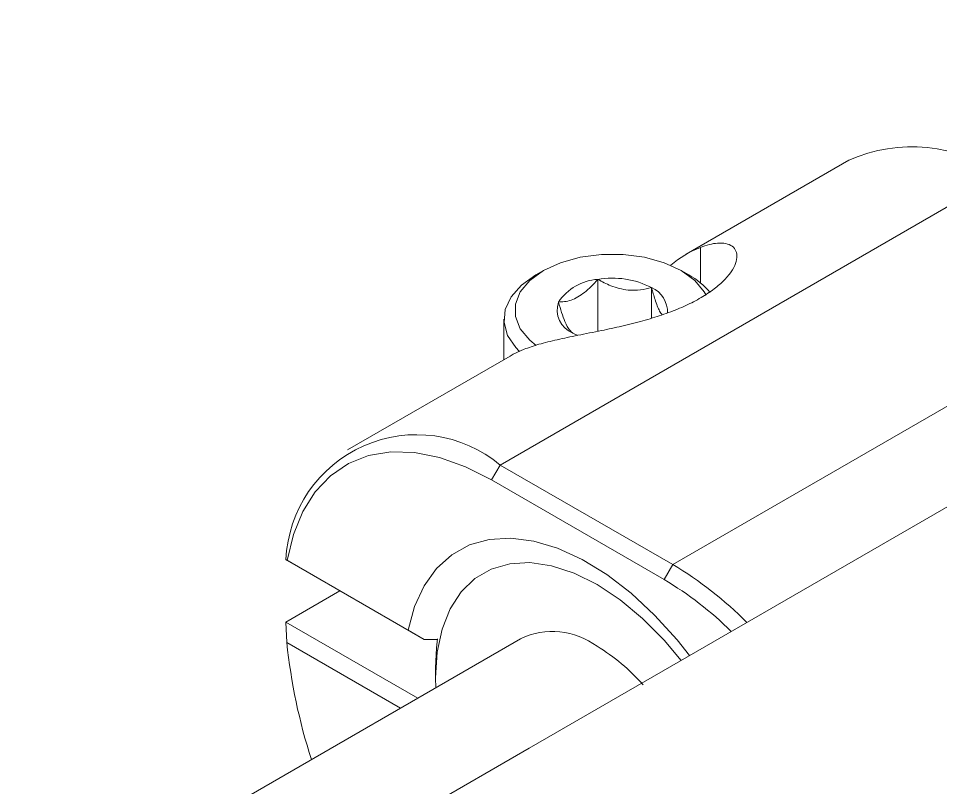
# Model space of a CAD drawing. Header units: millimetres. Extents: x 2 to 278, y 1 to 215.
# Drawn here: x 194.56 to 204.14, y 184.1 to 192.09 of the extents above; entities that cross this region are included whole.
import ezdxf

# ---------------------------------------------------------------- set-up
doc = ezdxf.new("R2010")
doc.units = ezdxf.units.MM

msp = doc.modelspace()

# ---------------------------------------------------------------- linework, layer by layer
at = {"color": 7, "linetype": 'Continuous', "lineweight": 18}
for p, q in [((212.9962, 192.0881), (199.8713, 184.5113)), ((203.1914, 190.6149), (201.5031, 189.6402)), ((204.7787, 190.4577), (199.5702, 187.4509)), ((201.6495, 189.3421), (201.6495, 189.7104)), ((200.0174, 189.4701), (199.9378, 189.4242)), ((206.5703, 189.4234), (201.3617, 186.4166)), ((201.5291, 189.4242), (201.4495, 189.4701)), ((200.584, 188.8397), (200.584, 189.3788)), ((201.1417, 188.9763), (201.1417, 189.2925)), ((199.6085, 188.965), (199.6085, 188.5465)), ((200.3252, 188.8212), (200.3775, 188.7944)), ((199.6711, 188.5827), (197.9828, 187.608)), ((199.5702, 187.4509), (199.4804, 187.2953)), ((199.5702, 187.4509), (201.3617, 186.4166)), ((201.2719, 186.2611), (199.4804, 187.2953)), ((197.3427, 186.4683), (197.3572, 186.46)), ((198.7792, 185.639), (197.3427, 186.4683)), ((197.3572, 186.46), (198.6141, 185.7344)), ((201.3617, 186.4166), (201.2719, 186.2611)), ((197.9041, 186.1442), (197.3427, 185.8202)), ((197.3524, 185.6072), (197.3427, 185.8202)), ((197.3427, 185.8202), (198.7122, 185.0296)), ((198.7792, 185.639), (198.6141, 185.7344)), ((199.7818, 185.6471), (195.7987, 183.3477)), ((198.5325, 184.9259), (197.3524, 185.6072)), ((198.9202, 185.6385), (198.7792, 185.639)), ((198.8975, 185.3446), (198.8975, 185.2409)), ((199.8713, 184.5113), (194.5639, 181.4474))]:
    msp.add_line(p, q, dxfattribs=at)
at = {"color": 7, "linetype": 'Continuous', "lineweight": 18, "flags": 128}
for points in [[(201.7082, 189.215), (201.6891, 189.2499), (201.5908, 189.3678), (201.4494, 189.4702), (201.2721, 189.5518), (201.0679, 189.6086), (200.8468, 189.6377), (200.6201, 189.6377), (200.3991, 189.6086), (200.1948, 189.5518), (200.0175, 189.4702), (199.8762, 189.3678), (199.7778, 189.2499), (199.7273, 189.1223), (199.7273, 188.9914), (199.7778, 188.8638), (199.8762, 188.7459), (199.9422, 188.6922)], [(199.7676, 188.632), (199.7311, 188.6702), (199.6468, 188.7969), (199.61, 188.931), (199.6223, 189.0666), (199.6832, 189.1977), (199.79, 189.3187), (199.9378, 189.4242)], [(199.6711, 188.5827), (199.7041, 188.6009), (199.8175, 188.6529)], [(199.4804, 187.2953), (199.2072, 187.433), (198.9384, 187.5282), (198.6784, 187.5796), (198.4313, 187.5862), (198.2011, 187.548), (197.9915, 187.4655), (197.806, 187.3402), (197.6475, 187.174), (197.5186, 186.9696), (197.4213, 186.7303), (197.3572, 186.46)], [(198.6141, 185.7344), (198.6804, 185.9817), (198.7791, 186.1975), (198.9084, 186.3779), (199.0661, 186.5197), (199.2494, 186.6204), (199.4548, 186.6782), (199.6788, 186.692), (199.9174, 186.6615), (200.1662, 186.5874), (200.4209, 186.4709), (200.6768, 186.3142), (200.9293, 186.12), (201.174, 185.8918), (201.4065, 185.6338), (201.5346, 185.4715)], [(201.4492, 185.4222), (201.2726, 185.6324), (201.0482, 185.8585), (200.8143, 186.0523), (200.5755, 186.2099), (200.3367, 186.328), (200.1028, 186.4043), (199.8785, 186.4372), (199.6683, 186.426), (199.4767, 186.371), (199.3074, 186.2732), (199.1639, 186.1347), (199.0492, 185.9583), (198.9655, 185.7476), (198.9146, 185.5068), (198.8975, 185.2409), (198.8999, 185.138)], [(198.8975, 185.3446), (198.9072, 185.5524), (198.9187, 185.6475)]]:
    msp.add_lwpolyline(points, dxfattribs=at)
at = {"color": 7, "linetype": 'Continuous', "lineweight": 18}
for centre, radius, start, end in [((203.848, 189.1522), 1.6033, 54.51301, 114.17654), ((202.0353, 188.7182), 1.0646, 111.24777, 130.74864), ((201.149, 188.7348), 0.7872, 40.19949, 61.13005), ((200.6156, 188.8527), 0.5271, 93.4335, 146.56112), ((200.7344, 188.5054), 0.8863, 62.64283, 99.7711), ((201.0279, 189.0359), 0.2808, 358.21712, 66.07837), ((200.4151, 189.0586), 0.2538, 160.539, 249.25792), ((198.7002, 186.407), 1.3589, 50.19207, 177.41417), ((199.4216, 183.1405), 3.8075, 44.63664, 59.36481), ((199.4244, 183.1379), 3.6287, 45.43661, 59.39394), ((200.1134, 184.9485), 0.7733, 53.3008, 115.38874), ((203.2655, 186.217), 5.9445, 185.88801, 197.877), ((199.5362, 183.8388), 2.018, 41.26717, 59.00053)]:
    msp.add_arc(centre, radius, start, end, dxfattribs=at)
for points, knots in [([(199.8175, 188.6529), (199.8667, 188.6703), (199.9665, 188.7056), (200.1559, 188.752), (200.3752, 188.7979), (200.6051, 188.8433), (200.8354, 188.8927), (201.0472, 188.9457), (201.25, 189.0073), (201.4347, 189.0767), (201.6033, 189.1564), (201.7482, 189.2437), (201.8677, 189.3377), (201.9557, 189.4325), (202.0117, 189.5249), (202.0337, 189.6074), (202.0234, 189.6762), (201.9835, 189.726), (201.9168, 189.7543), (201.834, 189.7581), (201.7434, 189.7434), (201.6809, 189.7215), (201.6495, 189.7104)], [0, 0, 0, 0, 0.058605, 0.118736, 0.177436, 0.238474, 0.288605, 0.340383, 0.387625, 0.436224, 0.483722, 0.532576, 0.580436, 0.629693, 0.677361, 0.726441, 0.773637, 0.822161, 0.870269, 0.919539, 0.959535, 1, 1, 1, 1]), ([(200.584, 189.3788), (200.5608, 189.3529), (200.4957, 189.2804), (200.3754, 189.184), (200.2591, 189.1461), (200.1958, 189.1438), (200.1758, 189.1431)], [0, 0, 0, 0, 0.180942, 0.506293, 0.843975, 1, 1, 1, 1]), ([(201.1417, 189.2925), (201.1035, 189.2837), (201.0258, 189.2656), (200.8816, 189.2628), (200.7269, 189.3019), (200.6279, 189.3552), (200.584, 189.3788)], [0, 0, 0, 0, 0.2164446, 0.4402884, 0.7518824, 1, 1, 1, 1]), ([(201.2513, 189.0103), (201.2429, 189.0219), (201.2187, 189.0553), (201.1799, 189.156), (201.1535, 189.2506), (201.1417, 189.2925)], [0, 0, 0, 0, 0.2300044, 0.6586645, 1, 1, 1, 1]), ([(200.1758, 189.1431), (200.186, 189.1063), (200.2068, 189.0314), (200.2455, 188.923), (200.2869, 188.8488), (200.3135, 188.8297), (200.3252, 188.8212)], [0, 0, 0, 0, 0.216445, 0.440288, 0.751882, 1, 1, 1, 1])]:
    msp.add_open_spline(points, degree=3, knots=knots, dxfattribs=at)

doc.saveas('drawing.dxf')
